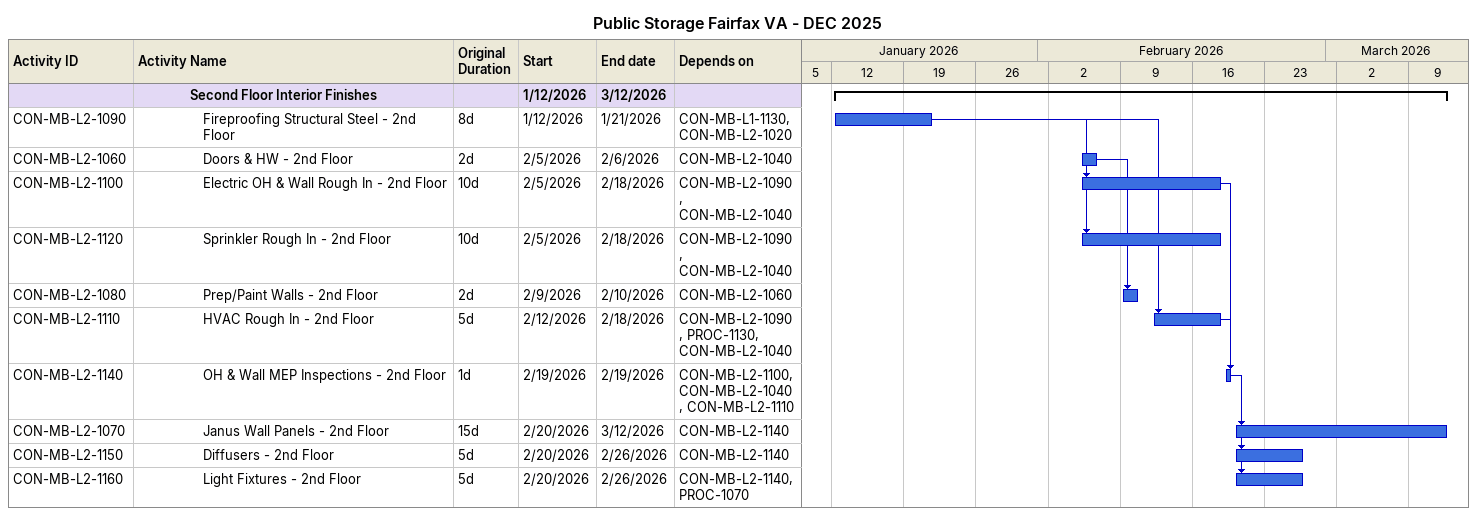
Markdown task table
Public Storage Fairfax VA - DEC 2025

| ID | Level | Task | Original duration | Start | Finish | Predecessors |
|---|---|---|---|---|---|---|
|  | 5 | **Second Floor Interior Finishes** |  | 2026-01-12 | 2026-03-12 |  |
| CON-MB-L2-1090 | 6 | Fireproofing Structural Steel - 2nd Floor | 8d | 2026-01-12 | 2026-01-21 | CON-MB-L1-1130, CON-MB-L2-1020 |
| CON-MB-L2-1060 | 6 | Doors & HW - 2nd Floor | 2d | 2026-02-05 | 2026-02-06 | CON-MB-L2-1040 |
| CON-MB-L2-1100 | 6 | Electric OH & Wall Rough In - 2nd Floor | 10d | 2026-02-05 | 2026-02-18 | CON-MB-L2-1090, CON-MB-L2-1040 |
| CON-MB-L2-1120 | 6 | Sprinkler Rough In - 2nd Floor | 10d | 2026-02-05 | 2026-02-18 | CON-MB-L2-1090, CON-MB-L2-1040 |
| CON-MB-L2-1080 | 6 | Prep/Paint Walls - 2nd Floor | 2d | 2026-02-09 | 2026-02-10 | CON-MB-L2-1060 |
| CON-MB-L2-1110 | 6 | HVAC Rough In - 2nd Floor | 5d | 2026-02-12 | 2026-02-18 | CON-MB-L2-1090, PROC-1130, CON-MB-L2-1040 |
| CON-MB-L2-1140 | 6 | OH & Wall MEP Inspections - 2nd Floor | 1d | 2026-02-19 | 2026-02-19 | CON-MB-L2-1100, CON-MB-L2-1040, CON-MB-L2-1110 |
| CON-MB-L2-1070 | 6 | Janus Wall Panels - 2nd Floor | 15d | 2026-02-20 | 2026-03-12 | CON-MB-L2-1140 |
| CON-MB-L2-1150 | 6 | Diffusers - 2nd Floor | 5d | 2026-02-20 | 2026-02-26 | CON-MB-L2-1140 |
| CON-MB-L2-1160 | 6 | Light Fixtures - 2nd Floor | 5d | 2026-02-20 | 2026-02-26 | CON-MB-L2-1140, PROC-1070 |
